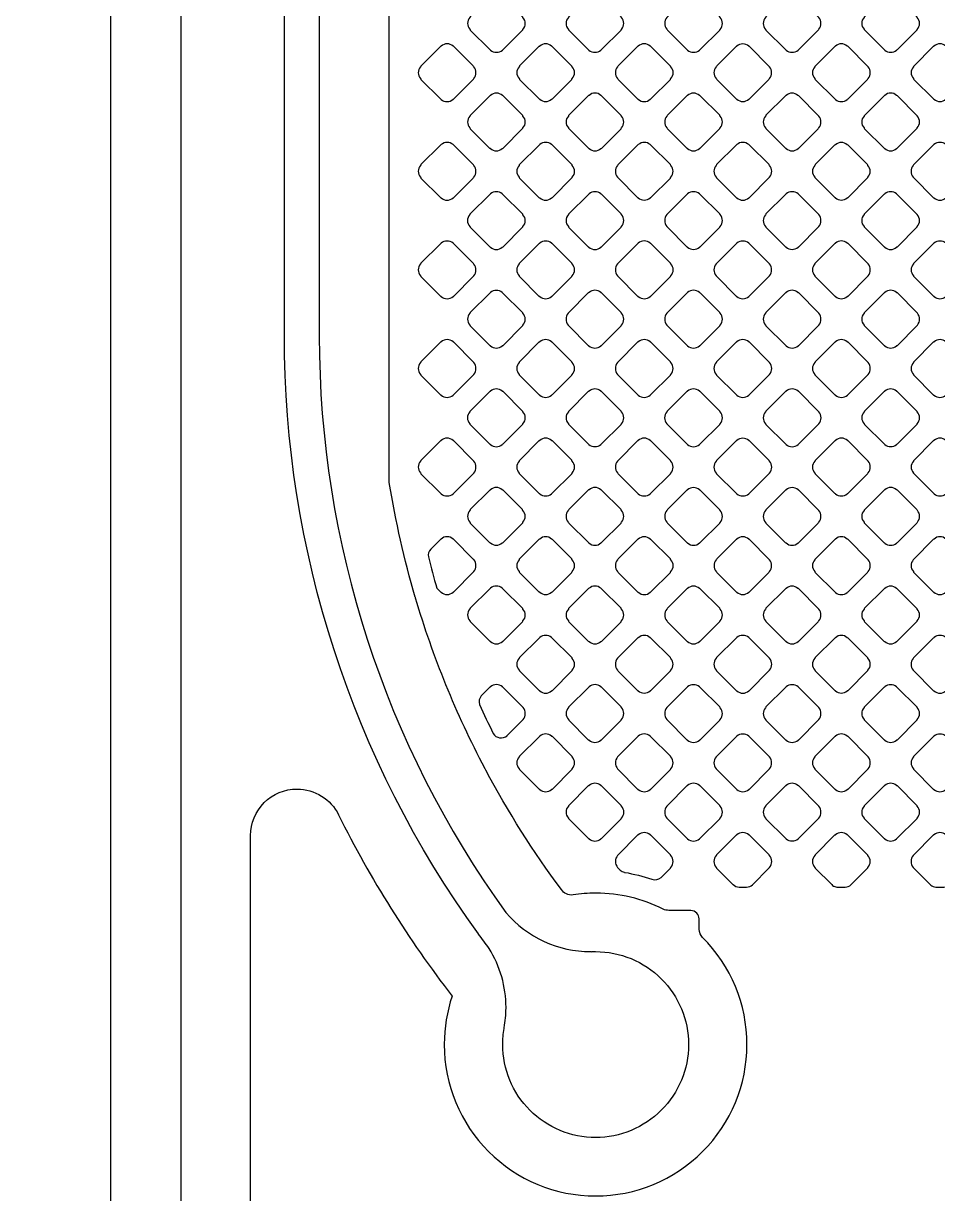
# Model space of a CAD drawing. Header units: millimetres. Extents: x 3440 to 3572, y 2 to 96.
# Drawn here: x 3537.651 to 3539.65, y 50.626 to 53.185 of the extents above; entities that cross this region are included whole.
import ezdxf

# ---------------------------------------------------------------- set-up
doc = ezdxf.new("R2010")
doc.units = ezdxf.units.MM
doc.header["$LTSCALE"] = 23.1
doc.layers.add('gbr-dxf', color=7, linetype='CONTINUOUS')

msp = doc.modelspace()

# ---------------------------------------------------------------- linework, layer by layer
at = {"layer": 'gbr-dxf', "linetype": 'Continuous'}
for points in [[(3536.1125, 59.5488, -0.195845), (3538.2974, 54.1886, -0.014149), (3538.2975, 54.1867), (3538.2975, 52.5046, -0.025288), (3538.2974, 52.5008, 0.157439), (3538.7057, 51.2409, 0.219385), (3538.8912, 51.1554, -0.014355), (3538.8932, 51.1553, -0.010806), (3538.9018, 51.1555, -0.414223), (3539.105, 50.9523, -0.414223), (3538.9018, 50.7491, -0.414223), (3538.6986, 50.9523, -0.043561), (3538.7016, 50.9874, -0.012185), (3538.7019, 50.989, 0.044234), (3538.7059, 51.0319, -0.010298), (3538.7059, 51.0331, 0.140494), (3538.6688, 51.1624, -0.004442), (3538.6456, 51.1939), (3538.6454, 51.1941, -0.158008), (3538.2212, 52.5031, -0.014071), (3538.2213, 52.505), (3538.2213, 54.1847, -0.014135), (3538.2212, 54.1867, 0.196009), (3536.0561, 59.4976, -0.019381)], [(3535.8692, 59.4082, -0.122231), (3537.758, 56.2724, -0.016533), (3537.7594, 56.2678, -0.065936), (3537.9944, 54.4986, -0.007748), (3537.9945, 54.4966), (3537.9945, 49.5441, -0.009724), (3537.9944, 49.5414, 0.160485), (3538.2132, 48.8825, 0.174527), (3538.416, 48.792, -0.014827), (3538.4203, 48.7915, -0.386382), (3538.604, 48.5892, -0.414223), (3538.4008, 48.386, -0.395614), (3538.198, 48.5763, 0.115459), (3538.1502, 48.7177, -0.01735), (3538.0952, 48.7857), (3538.0951, 48.786, -0.1621), (3537.842, 49.542, -0.007849), (3537.842, 49.544, -0.011836), (3537.8421, 49.5474), (3537.8421, 54.4946, -0.007677), (3537.842, 54.4966, 0.065927), (3537.6128, 56.2259, 0.12221), (3535.7631, 59.2987, -0.008815)], [(3538.1474, 49.3211), (3538.1474, 51.4092, -0.414237), (3538.249, 51.5108, -0.284737), (3538.3399, 51.4544, 0.04968), (3538.5881, 51.0582, 0.081056), (3538.5708, 50.953), (3538.5708, 50.9523, 0.414218), (3538.9018, 50.6213, 0.414221), (3539.2327, 50.9523, 0.198927), (3539.1357, 51.1865, -0.199028), (3539.1283, 51.2042), (3539.1283, 51.2241, -0.014285), (3539.1284, 51.2268, 0.37017), (3539.1102, 51.2456), (3539.0621, 51.2456, -0.127986), (3539.0496, 51.2483, 0.115633), (3538.9028, 51.2832, -0.012756), (3538.9017, 51.2832, 0.037449), (3538.8524, 51.2794, -0.301513), (3538.827, 51.2912, -0.038164), (3538.6617, 51.5523, -0.029057), (3538.6602, 51.5548, -0.016771), (3538.6596, 51.5562, -0.04964), (3538.5081, 51.9282, -0.024537), (3538.5075, 51.9304, -0.031712), (3538.4507, 52.181, -0.052211), (3538.4501, 52.1862), (3538.4501, 52.2069, -0.031973), (3538.4501, 52.2101), (3538.4501, 52.2194, -0.031973), (3538.4501, 52.2225), (3538.4501, 52.4352, -0.023034), (3538.4501, 52.4375), (3538.4501, 52.8538, -0.022988), (3538.4501, 52.8561), (3538.4501, 53.0814, -0.031973), (3538.4501, 53.0846), (3538.4501, 53.2973, -0.023034)]]:
    msp.add_lwpolyline(points, format="xyb", dxfattribs=at)
for points in [[(3538.6267, 53.1717, -0.091558), (3538.6276, 53.1701), (3538.6705, 53.1273, -0.087638), (3538.6719, 53.1264, 0.379289), (3538.6979, 53.1264, -0.095506), (3538.6995, 53.1273), (3538.7421, 53.1699, -0.095935), (3538.743, 53.1715, 0.379287), (3538.743, 53.1974, -0.096117), (3538.7421, 53.1991), (3538.6992, 53.242, -0.083081), (3538.6978, 53.2428, 0.379293), (3538.6719, 53.2428, -0.095956), (3538.6702, 53.2418), (3538.6277, 53.1993, -0.096266), (3538.6267, 53.1976, 0.379731)], [(3538.8422, 53.1715, -0.09572), (3538.8432, 53.1699), (3538.8858, 53.1273, -0.091913), (3538.8873, 53.1264, 0.379731), (3538.9133, 53.1264, -0.09572), (3538.9149, 53.1274), (3538.9576, 53.17, -0.096266), (3538.9585, 53.1716, 0.379731), (3538.9585, 53.1976, -0.100032), (3538.9575, 53.1993), (3538.915, 53.2419, -0.087516), (3538.9135, 53.2428, 0.379731), (3538.8875, 53.2428, -0.09572), (3538.8859, 53.2418), (3538.8432, 53.1992, -0.096266), (3538.8422, 53.1975, 0.379731)], [(3539.0577, 53.1717, -0.095506), (3539.0587, 53.1701), (3539.1015, 53.1273, -0.091317), (3539.103, 53.1264, 0.379293), (3539.129, 53.1264, -0.096625), (3539.1306, 53.1274), (3539.1731, 53.1699, -0.096314), (3539.1741, 53.1715, 0.379672), (3539.1741, 53.1975, -0.09185), (3539.1732, 53.199), (3539.1304, 53.2418, -0.095895), (3539.1288, 53.2428, 0.379293), (3539.1028, 53.2427, -0.095956), (3539.1012, 53.2418), (3539.0587, 53.1993, -0.096332), (3539.0578, 53.1977, 0.379289)], [(3539.2732, 53.1715, -0.087314), (3539.2741, 53.17), (3539.3167, 53.1274, -0.09979), (3539.3184, 53.1264, 0.379731), (3539.3444, 53.1264, -0.09572), (3539.346, 53.1274), (3539.3887, 53.17, -0.096266), (3539.3896, 53.1717, 0.379731), (3539.3896, 53.1976, -0.091558), (3539.3887, 53.1992), (3539.3461, 53.2418, -0.096266), (3539.3445, 53.2428, 0.379731), (3539.3185, 53.2428, -0.09572), (3539.3169, 53.2418), (3539.2742, 53.1991, -0.096266), (3539.2732, 53.1975, 0.379731)], [(3539.4887, 53.1717, -0.087343), (3539.4896, 53.1702), (3539.5326, 53.1272, -0.08533), (3539.534, 53.1263, 0.379069), (3539.56, 53.1264, -0.095973), (3539.5616, 53.1273), (3539.6042, 53.1699, -0.096332), (3539.6052, 53.1716, 0.379321), (3539.6052, 53.1975, -0.082787), (3539.6043, 53.1989), (3539.5613, 53.2419, -0.087645), (3539.5599, 53.2428, 0.379293), (3539.5339, 53.2428, -0.096265), (3539.5323, 53.2418), (3539.4897, 53.1993, -0.096314), (3539.4887, 53.1976, 0.379703)], [(3538.5189, 53.0639, -0.103506), (3538.5199, 53.0621), (3538.5624, 53.0195, -0.099711), (3538.5641, 53.0185, 0.379293), (3538.5901, 53.0186, -0.095956), (3538.5917, 53.0195), (3538.6344, 53.0622, -0.096266), (3538.6353, 53.0638, 0.379731), (3538.6353, 53.0898, -0.107718), (3538.6343, 53.0916), (3538.5918, 53.1341, -0.096214), (3538.5901, 53.1351, 0.379672), (3538.5642, 53.1351, -0.095612), (3538.5625, 53.1342), (3538.5198, 53.0914, -0.095602), (3538.5189, 53.0898, 0.378906)], [(3538.7345, 53.0638, -0.091745), (3538.7355, 53.0623), (3538.7781, 53.0196, -0.087638), (3538.7796, 53.0187, 0.379731), (3538.8056, 53.0187, -0.096265), (3538.8072, 53.0197), (3538.8497, 53.0622, -0.095916), (3538.8507, 53.0638, 0.379731), (3538.8507, 53.0898, -0.096265), (3538.8497, 53.0914), (3538.807, 53.1341, -0.083134), (3538.8057, 53.135, 0.379731), (3538.7797, 53.135, -0.095756), (3538.778, 53.134), (3538.7355, 53.0915, -0.095628), (3538.7345, 53.0898, 0.379731)], [(3538.9499, 53.0639, -0.099534), (3538.9509, 53.0622), (3538.9936, 53.0195, -0.095296), (3538.9952, 53.0186, 0.379293), (3539.0211, 53.0186, -0.096625), (3539.0228, 53.0196), (3539.0654, 53.0622, -0.096314), (3539.0664, 53.0638, 0.379672), (3539.0664, 53.0898, -0.096157), (3539.0654, 53.0914), (3539.0228, 53.1341, -0.099711), (3539.0211, 53.1351, 0.379293), (3538.9951, 53.135, -0.095956), (3538.9935, 53.1341), (3538.9509, 53.0915, -0.096332), (3538.9499, 53.0898, 0.379289)], [(3539.1656, 53.0639, -0.09572), (3539.1666, 53.0622), (3539.2091, 53.0197, -0.091913), (3539.2107, 53.0187, 0.379731), (3539.2367, 53.0187, -0.09572), (3539.2383, 53.0197), (3539.2808, 53.0622, -0.096266), (3539.2818, 53.0638, 0.379731), (3539.2818, 53.0898, -0.091558), (3539.2808, 53.0914), (3539.2383, 53.1339, -0.096266), (3539.2366, 53.1349, 0.379731), (3539.2106, 53.1349, -0.09572), (3539.209, 53.1339), (3539.1666, 53.0915, -0.096266), (3539.1656, 53.0899, 0.379731)], [(3539.3809, 53.0638, -0.091581), (3539.3818, 53.0623), (3539.4247, 53.0194, -0.086956), (3539.4262, 53.0185, 0.379293), (3539.4521, 53.0185, -0.095956), (3539.4538, 53.0195), (3539.4965, 53.0622, -0.096332), (3539.4975, 53.0639, 0.379289), (3539.4975, 53.0898, -0.087248), (3539.4966, 53.0913), (3539.4537, 53.1342, -0.091364), (3539.4522, 53.1351, 0.379293), (3539.4262, 53.1351, -0.095956), (3539.4246, 53.1341), (3539.3819, 53.0914, -0.096214), (3539.3809, 53.0898, 0.379672)], [(3539.5966, 53.0638, -0.087748), (3539.5975, 53.0623), (3539.6403, 53.0195, -0.083134), (3539.6417, 53.0187, 0.379731), (3539.6677, 53.0187, -0.096265), (3539.6693, 53.0196), (3539.7069, 53.0573), (3539.7119, 53.0622, -0.095916), (3539.7129, 53.0639, 0.379731), (3539.7129, 53.0899, -0.082756), (3539.712, 53.0912), (3539.6692, 53.1341, -0.087515), (3539.6677, 53.135, 0.379731), (3539.6417, 53.135, -0.096265), (3539.6401, 53.134), (3539.5975, 53.0914, -0.095916), (3539.5966, 53.0898, 0.379731)], [(3538.6267, 52.956, -0.104215), (3538.6277, 52.9542), (3538.6701, 52.9119, -0.100151), (3538.6718, 52.9109, 0.379321), (3538.6978, 52.9108, -0.095506), (3538.6994, 52.9118), (3538.7421, 52.9545, -0.095585), (3538.743, 52.9561, 0.379324), (3538.743, 52.9821, -0.107598), (3538.742, 52.9839), (3538.6996, 53.0263, -0.095535), (3538.6979, 53.0273, 0.379214), (3538.672, 53.0273, -0.095956), (3538.6703, 53.0263), (3538.6277, 52.9836, -0.095628), (3538.6267, 52.982, 0.379731)], [(3538.8422, 52.9562, -0.091745), (3538.8432, 52.9546), (3538.886, 52.9118, -0.087638), (3538.8875, 52.9109, 0.379731), (3538.9134, 52.9109, -0.096265), (3538.9151, 52.9118), (3538.9576, 52.9543, -0.095916), (3538.9585, 52.956, 0.379731), (3538.9585, 52.982, -0.096265), (3538.9576, 52.9836), (3538.9147, 53.0264, -0.083134), (3538.9134, 53.0273, 0.379731), (3538.8874, 53.0273, -0.096265), (3538.8857, 53.0263), (3538.8432, 52.9838, -0.095916), (3538.8422, 52.9821, 0.379731)], [(3539.0578, 52.9561, -0.099825), (3539.0588, 52.9543), (3539.1012, 52.9119, -0.095628), (3539.1029, 52.9109, 0.379731), (3539.1288, 52.9109, -0.096265), (3539.1305, 52.9119), (3539.1731, 52.9545, -0.096266), (3539.1741, 52.9561, 0.379731), (3539.1741, 52.9821, -0.096225), (3539.1731, 52.9837), (3539.1306, 53.0262, -0.100601), (3539.1289, 53.0272, 0.379731), (3539.1029, 53.0272, -0.09572), (3539.1013, 53.0262), (3539.0587, 52.9837, -0.095628), (3539.0578, 52.982, 0.379731)], [(3539.2732, 52.9561, -0.082792), (3539.2741, 52.9547), (3539.3169, 52.9119, -0.095535), (3539.3186, 52.9109, 0.379214), (3539.3445, 52.9109, -0.095956), (3539.3462, 52.9119), (3539.3887, 52.9544, -0.096128), (3539.3896, 52.956, 0.379064), (3539.3896, 52.982, -0.089502), (3539.3887, 52.9835), (3539.3459, 53.0263, -0.091364), (3539.3443, 53.0273, 0.379214), (3539.3184, 53.0272, -0.096625), (3539.3167, 53.0263), (3539.2742, 52.9837, -0.096121), (3539.2732, 52.9821, 0.379672)], [(3539.4887, 52.956, -0.091745), (3539.4897, 52.9544), (3539.5324, 52.9118, -0.087638), (3539.5339, 52.9108, 0.379731), (3539.5598, 52.9108, -0.096265), (3539.5615, 52.9118), (3539.6042, 52.9545, -0.095916), (3539.6052, 52.9562, 0.379731), (3539.6052, 52.9822, -0.087748), (3539.6043, 52.9836), (3539.5616, 53.0263, -0.091964), (3539.56, 53.0273, 0.379731), (3539.534, 53.0273, -0.096265), (3539.5324, 53.0263), (3539.4897, 52.9836, -0.095916), (3539.4887, 52.982, 0.379731)], [(3538.5189, 52.8482, -0.100032), (3538.5199, 52.8465), (3538.5623, 52.804, -0.096266), (3538.564, 52.803, 0.379731), (3538.59, 52.803, -0.09572), (3538.5916, 52.804), (3538.6342, 52.8466, -0.096266), (3538.6352, 52.8483, 0.379731), (3538.6352, 52.8743, -0.09572), (3538.6342, 52.8759), (3538.5915, 52.9186, -0.083056), (3538.5901, 52.9195, 0.379731), (3538.5642, 52.9195, -0.09572), (3538.5625, 52.9185), (3538.5198, 52.8758, -0.096266), (3538.5189, 52.8742, 0.379731)], [(3538.7344, 52.8743, 0.379214), (3538.7344, 52.8483, -0.104392), (3538.7354, 52.8465), (3538.7779, 52.804, -0.100115), (3538.7796, 52.803, 0.379672), (3538.8056, 52.803, -0.096157), (3538.8072, 52.804), (3538.8499, 52.8467, -0.095796), (3538.8509, 52.8483, 0.379293), (3538.8508, 52.8743, -0.108042), (3538.8498, 52.8761), (3538.8073, 52.9186, -0.096023), (3538.8057, 52.9196, 0.379672), (3538.7797, 52.9196, -0.096157), (3538.7781, 52.9186), (3538.7353, 52.8759, -0.095602)], [(3538.95, 52.8483, -0.091558), (3538.951, 52.8468), (3538.9937, 52.8041, -0.087516), (3538.9952, 52.8032, 0.379731), (3539.0211, 52.8032, -0.09572), (3539.0228, 52.8041), (3539.0653, 52.8466, -0.096266), (3539.0662, 52.8483, 0.379731), (3539.0662, 52.8743, -0.096225), (3539.0653, 52.8759), (3539.0226, 52.9186, -0.083076), (3539.0212, 52.9195, 0.379731), (3538.9952, 52.9195, -0.09572), (3538.9936, 52.9185), (3538.951, 52.8759, -0.096266), (3538.95, 52.8743, 0.379731)], [(3539.1654, 52.8484, -0.099713), (3539.1664, 52.8467), (3539.2091, 52.804, -0.095535), (3539.2107, 52.803, 0.379293), (3539.2367, 52.8031, -0.096119), (3539.2383, 52.804), (3539.2809, 52.8467, -0.096332), (3539.2819, 52.8483, 0.379321), (3539.2819, 52.8743, -0.095866), (3539.281, 52.8759), (3539.2383, 52.9185, -0.100073), (3539.2366, 52.9195, 0.379293), (3539.2106, 52.9195, -0.096265), (3539.209, 52.9185), (3539.1664, 52.876, -0.096314), (3539.1655, 52.8743, 0.379672)], [(3539.381, 52.8483, -0.082796), (3539.3819, 52.8469), (3539.4246, 52.8042, -0.095628), (3539.4262, 52.8032, 0.379731), (3539.4522, 52.8032, -0.096265), (3539.4539, 52.8042), (3539.4964, 52.8467, -0.095916), (3539.4973, 52.8483, 0.379731), (3539.4973, 52.8743, -0.087748), (3539.4964, 52.8758), (3539.4537, 52.9185, -0.091964), (3539.4522, 52.9194, 0.379731), (3539.4262, 52.9194, -0.096265), (3539.4245, 52.9184), (3539.382, 52.8759, -0.095916), (3539.381, 52.8743, 0.379731)], [(3539.5964, 52.8483, -0.091558), (3539.5974, 52.8467), (3539.6402, 52.8039, -0.087516), (3539.6417, 52.803, 0.379731), (3539.6677, 52.803, -0.09572), (3539.6693, 52.804), (3539.712, 52.8467, -0.096266), (3539.713, 52.8484, 0.379731), (3539.713, 52.8743, -0.087314), (3539.7121, 52.8758), (3539.6693, 52.9186, -0.091913), (3539.6677, 52.9196, 0.379731), (3539.6417, 52.9196, -0.09572), (3539.6401, 52.9186), (3539.5974, 52.8759, -0.096266), (3539.5964, 52.8743, 0.379731)], [(3538.6266, 52.7405, -0.099812), (3538.6276, 52.7388), (3538.6702, 52.6962, -0.095628), (3538.6718, 52.6952, 0.379731), (3538.6978, 52.6952, -0.096265), (3538.6994, 52.6962), (3538.742, 52.7388, -0.095916), (3538.743, 52.7405, 0.379731), (3538.743, 52.7664, -0.096265), (3538.742, 52.7681), (3538.6992, 52.8109, -0.083056), (3538.6978, 52.8118, 0.379731), (3538.6719, 52.8118, -0.09572), (3538.6702, 52.8108), (3538.6275, 52.7681, -0.096266), (3538.6266, 52.7665, 0.379731)], [(3538.8422, 52.7405, -0.103612), (3538.8432, 52.7387), (3538.8856, 52.6963, -0.09979), (3538.8873, 52.6953, 0.379731), (3538.9133, 52.6953, -0.09572), (3538.9149, 52.6963), (3538.9576, 52.7389, -0.096266), (3538.9585, 52.7406, 0.379731), (3538.9585, 52.7666, -0.107718), (3538.9575, 52.7684), (3538.9151, 52.8108, -0.096266), (3538.9135, 52.8118, 0.379731), (3538.8875, 52.8118, -0.09572), (3538.8859, 52.8108), (3538.8432, 52.7681, -0.096266), (3538.8422, 52.7665, 0.379731)], [(3539.0577, 52.7666, 0.379293), (3539.0578, 52.7407, -0.095956), (3539.0587, 52.739), (3539.1014, 52.6963, -0.092406), (3539.103, 52.6954, 0.379672), (3539.129, 52.6953, -0.095612), (3539.1306, 52.6963), (3539.1731, 52.7389, -0.095602), (3539.1741, 52.7405, 0.379293), (3539.1741, 52.7665, -0.09253), (3539.1731, 52.768), (3539.1304, 52.8107, -0.096761), (3539.1288, 52.8117, 0.379672), (3539.1028, 52.8117, -0.096157), (3539.1012, 52.8107), (3539.0587, 52.7682, -0.095602)], [(3539.2732, 52.7405, -0.087274), (3539.2741, 52.739), (3539.3167, 52.6964, -0.099696), (3539.3184, 52.6954, 0.379731), (3539.3444, 52.6954, -0.096265), (3539.346, 52.6964), (3539.3887, 52.739, -0.095916), (3539.3896, 52.7406, 0.379731), (3539.3896, 52.7666, -0.091745), (3539.3887, 52.7682), (3539.3461, 52.8107, -0.095916), (3539.3445, 52.8117, 0.379731), (3539.3185, 52.8117, -0.096265), (3539.3169, 52.8107), (3539.2742, 52.7681, -0.095916), (3539.2732, 52.7664, 0.379731)], [(3539.4887, 52.7406, -0.087314), (3539.4897, 52.7391), (3539.5326, 52.6962, -0.08267), (3539.534, 52.6953, 0.379731), (3539.56, 52.6953, -0.096265), (3539.5616, 52.6963), (3539.6042, 52.7389, -0.095916), (3539.6052, 52.7405, 0.379731), (3539.6052, 52.7665, -0.083235), (3539.6043, 52.7679), (3539.5614, 52.8108, -0.087516), (3539.5599, 52.8117, 0.379731), (3539.5339, 52.8117, -0.09572), (3539.5323, 52.8108), (3539.4897, 52.7682, -0.096266), (3539.4887, 52.7666, 0.379731)], [(3538.5189, 52.6328, -0.09572), (3538.5198, 52.6312), (3538.5626, 52.5885, -0.091964), (3538.5641, 52.5875, 0.379731), (3538.5901, 52.5875, -0.096265), (3538.5917, 52.5885), (3538.6342, 52.631, -0.095916), (3538.6352, 52.6326, 0.379731), (3538.6352, 52.6586, -0.100266), (3538.6342, 52.6603), (3538.5915, 52.703, -0.087516), (3538.59, 52.7039, 0.379731), (3538.564, 52.7039, -0.09572), (3538.5624, 52.703), (3538.5198, 52.6604, -0.096266), (3538.5189, 52.6588, 0.379731)], [(3538.7344, 52.6327, -0.100032), (3538.7354, 52.631), (3538.7779, 52.5885, -0.096266), (3538.7795, 52.5875, 0.379731), (3538.8055, 52.5875, -0.09572), (3538.8071, 52.5885), (3538.8497, 52.6311, -0.095916), (3538.8507, 52.6328, 0.379731), (3538.8507, 52.6587, -0.096265), (3538.8497, 52.6604), (3538.807, 52.7031, -0.083134), (3538.8057, 52.7039, 0.379731), (3538.7797, 52.7039, -0.095756), (3538.778, 52.703), (3538.7354, 52.6603, -0.096266), (3538.7344, 52.6587, 0.379731)], [(3538.9499, 52.6328, -0.107718), (3538.951, 52.631), (3538.9934, 52.5886, -0.104018), (3538.9952, 52.5875, 0.379731), (3539.0212, 52.5875, -0.09572), (3539.0228, 52.5885), (3539.0654, 52.6311, -0.096266), (3539.0664, 52.6328, 0.379731), (3539.0664, 52.6588, -0.103612), (3539.0654, 52.6606), (3539.023, 52.7029, -0.107817), (3539.0211, 52.704, 0.379731), (3538.9951, 52.704, -0.096265), (3538.9935, 52.703), (3538.9509, 52.6604, -0.096266), (3538.9499, 52.6588, 0.379731)], [(3539.1656, 52.6328, -0.096117), (3539.1666, 52.6312), (3539.2091, 52.5886, -0.092342), (3539.2107, 52.5877, 0.379543), (3539.2366, 52.5877, -0.098572), (3539.2383, 52.5887), (3539.2808, 52.6312, -0.095796), (3539.2818, 52.6328, 0.379293), (3539.2818, 52.6588, -0.092348), (3539.2808, 52.6603), (3539.2383, 52.7029, -0.096111), (3539.2366, 52.7039, 0.379289), (3539.2107, 52.7039, -0.095866), (3539.209, 52.7029), (3539.1666, 52.6605, -0.09842), (3539.1656, 52.6588, 0.379415)], [(3539.3809, 52.6328, -0.091685), (3539.3819, 52.6312), (3539.4247, 52.5884, -0.086956), (3539.4262, 52.5875, 0.379731), (3539.4521, 52.5875, -0.096265), (3539.4538, 52.5885), (3539.4965, 52.6312, -0.095916), (3539.4975, 52.6328, 0.379731), (3539.4975, 52.6588, -0.087748), (3539.4966, 52.6603), (3539.4538, 52.7031, -0.092126), (3539.4522, 52.7041, 0.379731), (3539.4262, 52.7041, -0.09572), (3539.4246, 52.7031), (3539.3819, 52.6604, -0.095628), (3539.3809, 52.6588, 0.379731)], [(3539.5966, 52.6328, -0.087314), (3539.5975, 52.6313), (3539.6404, 52.5884, -0.083056), (3539.6418, 52.5875, 0.379731), (3539.6678, 52.5875, -0.09572), (3539.6694, 52.5885), (3539.712, 52.6311, -0.096266), (3539.713, 52.6327, 0.379731), (3539.713, 52.6587, -0.082756), (3539.7121, 52.6601), (3539.6692, 52.703, -0.087516), (3539.6677, 52.7039, 0.379731), (3539.6417, 52.7039, -0.09572), (3539.6401, 52.703), (3539.5975, 52.6604, -0.096266), (3539.5966, 52.6588, 0.379731)], [(3538.6267, 52.525, -0.09572), (3538.6277, 52.5234), (3538.6702, 52.4808, -0.091913), (3538.6718, 52.4798, 0.379731), (3538.6978, 52.4798, -0.09572), (3538.6994, 52.4808), (3538.7419, 52.5233, -0.096266), (3538.7429, 52.5249, 0.379731), (3538.7429, 52.5509, -0.10007), (3538.7419, 52.5526), (3538.6993, 52.5952, -0.087639), (3538.6978, 52.5961, 0.379731), (3538.6719, 52.5961, -0.09572), (3538.6702, 52.5952), (3538.6277, 52.5526, -0.096266), (3538.6267, 52.551, 0.379731)], [(3538.8421, 52.525, -0.099825), (3538.8431, 52.5233), (3538.8857, 52.4807, -0.096266), (3538.8873, 52.4797, 0.379731), (3538.9133, 52.4797, -0.09572), (3538.9149, 52.4807), (3538.9576, 52.5233, -0.095628), (3538.9585, 52.5249, 0.379731), (3538.9585, 52.5509, -0.096265), (3538.9576, 52.5526), (3538.9147, 52.5954, -0.083134), (3538.9134, 52.5963, 0.379731), (3538.8874, 52.5963, -0.096265), (3538.8857, 52.5953), (3538.8431, 52.5526, -0.095916), (3538.8421, 52.551, 0.379731)], [(3539.0578, 52.525, -0.107269), (3539.0588, 52.5232), (3539.1011, 52.4809, -0.103446), (3539.1029, 52.4799, 0.379731), (3539.1288, 52.4799, -0.096265), (3539.1305, 52.4808), (3539.1731, 52.5234, -0.095916), (3539.1741, 52.5251, 0.379731), (3539.1741, 52.5511, -0.104215), (3539.1731, 52.5529), (3539.1308, 52.5951, -0.107817), (3539.1289, 52.5962, 0.379731), (3539.1029, 52.5962, -0.096265), (3539.1013, 52.5952), (3539.0587, 52.5526, -0.095916), (3539.0578, 52.551, 0.379731)], [(3539.2732, 52.551, 0.379293), (3539.2732, 52.5251, -0.083235), (3539.2741, 52.5237), (3539.3169, 52.4809, -0.096214), (3539.3185, 52.4799, 0.379672), (3539.3445, 52.4799, -0.095612), (3539.3461, 52.4808), (3539.3887, 52.5234, -0.095796), (3539.3896, 52.525, 0.379293), (3539.3896, 52.551, -0.08798), (3539.3887, 52.5524), (3539.3459, 52.5953, -0.092289), (3539.3443, 52.5962, 0.379289), (3539.3184, 52.5962, -0.095506), (3539.3168, 52.5953), (3539.2742, 52.5527, -0.095602)], [(3539.4887, 52.525, -0.091685), (3539.4897, 52.5234), (3539.5325, 52.4806, -0.086956), (3539.534, 52.4797, 0.379731), (3539.56, 52.4797, -0.096265), (3539.5616, 52.4806), (3539.6043, 52.5234, -0.096266), (3539.6053, 52.525, 0.379731), (3539.6053, 52.551, -0.08798), (3539.6044, 52.5525), (3539.5616, 52.5953, -0.092126), (3539.56, 52.5962, 0.379731), (3539.534, 52.5962, -0.09572), (3539.5324, 52.5953), (3539.4897, 52.5526, -0.095916), (3539.4887, 52.5509, 0.379731)], [(3539.1655, 52.4173, -0.107718), (3539.1665, 52.4155), (3539.2089, 52.3731, -0.104018), (3539.2107, 52.372, 0.379731), (3539.2367, 52.372, -0.09572), (3539.2383, 52.373), (3539.2809, 52.4156, -0.095916), (3539.2819, 52.4173, 0.379731), (3539.2819, 52.4432, -0.104215), (3539.2809, 52.445), (3539.2385, 52.4874, -0.107548), (3539.2366, 52.4885, 0.379731), (3539.2106, 52.4885, -0.09572), (3539.209, 52.4875), (3539.1664, 52.4449, -0.096266), (3539.1655, 52.4433, 0.379731)], [(3538.5189, 52.4172, -0.09148), (3538.5198, 52.4156), (3538.5625, 52.3729, -0.086956), (3538.564, 52.372, 0.379293), (3538.59, 52.372, -0.095956), (3538.5916, 52.373), (3538.6342, 52.4156, -0.096214), (3538.6352, 52.4172, 0.379672), (3538.6352, 52.4432, -0.103621), (3538.6342, 52.445), (3538.5917, 52.4875, -0.091364), (3538.5901, 52.4884, 0.379293), (3538.5642, 52.4884, -0.095956), (3538.5625, 52.4875), (3538.5198, 52.4448, -0.096332), (3538.5189, 52.4431, 0.379289)], [(3538.7344, 52.4173, -0.096265), (3538.7354, 52.4157), (3538.7781, 52.3729, -0.091913), (3538.7796, 52.372, 0.379731), (3538.8056, 52.372, -0.09572), (3538.8072, 52.373), (3538.8497, 52.4155, -0.096266), (3538.8507, 52.4171, 0.379731), (3538.8507, 52.4431, -0.10007), (3538.8497, 52.4448), (3538.807, 52.4875, -0.087638), (3538.8055, 52.4884, 0.379731), (3538.7796, 52.4884, -0.096265), (3538.7779, 52.4875), (3538.7354, 52.4449, -0.095916), (3538.7344, 52.4433, 0.379731)], [(3538.9499, 52.4172, -0.099825), (3538.9509, 52.4155), (3538.9934, 52.373, -0.095628), (3538.995, 52.372, 0.379731), (3539.021, 52.372, -0.096265), (3539.0226, 52.373), (3539.0653, 52.4156, -0.095916), (3539.0662, 52.4172, 0.379731), (3539.0662, 52.4432, -0.096265), (3539.0653, 52.4449), (3539.0226, 52.4876, -0.083134), (3539.0212, 52.4884, 0.379731), (3538.9952, 52.4884, -0.096265), (3538.9936, 52.4875), (3538.9509, 52.4448, -0.095916), (3538.9499, 52.4431, 0.379731)], [(3539.381, 52.4173, -0.087343), (3539.3819, 52.4158), (3539.4249, 52.3728, -0.082483), (3539.4263, 52.372, 0.379293), (3539.4523, 52.372, -0.095956), (3539.4539, 52.373), (3539.4965, 52.4156, -0.096266), (3539.4975, 52.4172, 0.379731), (3539.4975, 52.4432, -0.083522), (3539.4966, 52.4446), (3539.4537, 52.4875, -0.088207), (3539.4522, 52.4884, 0.379289), (3539.4262, 52.4884, -0.095506), (3539.4246, 52.4875), (3539.382, 52.4449, -0.095935), (3539.381, 52.4432, 0.379287)], [(3539.5966, 52.4171, -0.091685), (3539.5975, 52.4156), (3539.6402, 52.3729, -0.087297), (3539.6417, 52.372, 0.379731), (3539.6677, 52.372, -0.09572), (3539.6693, 52.373), (3539.712, 52.4157, -0.096266), (3539.713, 52.4173, 0.379731), (3539.713, 52.4433, -0.087314), (3539.7121, 52.4448), (3539.6694, 52.4875, -0.091964), (3539.6678, 52.4884, 0.379731), (3539.6419, 52.4884, -0.096265), (3539.6402, 52.4874), (3539.5975, 52.4448, -0.095916), (3539.5966, 52.4431, 0.379731)], [(3538.6266, 52.3095, -0.091558), (3538.6275, 52.3079), (3538.6703, 52.2651, -0.087516), (3538.6718, 52.2642, 0.379731), (3538.6978, 52.2642, -0.09572), (3538.6994, 52.2652), (3538.742, 52.3078, -0.096266), (3538.743, 52.3094, 0.379731), (3538.743, 52.3354, -0.103612), (3538.742, 52.3372), (3538.6994, 52.3798, -0.091913), (3538.6978, 52.3807, 0.379731), (3538.6719, 52.3807, -0.09572), (3538.6702, 52.3798), (3538.6275, 52.3371, -0.096266), (3538.6266, 52.3354, 0.379731)], [(3538.8422, 52.3095, -0.096265), (3538.8432, 52.3078), (3538.8858, 52.2653, -0.091964), (3538.8873, 52.2643, 0.379731), (3538.9133, 52.2643, -0.096265), (3538.9149, 52.2653), (3538.9574, 52.3078, -0.095916), (3538.9584, 52.3094, 0.379731), (3538.9584, 52.3354, -0.100266), (3538.9574, 52.3371), (3538.9148, 52.3797, -0.087638), (3538.9134, 52.3806, 0.379731), (3538.8874, 52.3806, -0.096265), (3538.8857, 52.3796), (3538.8432, 52.3371, -0.095916), (3538.8422, 52.3354, 0.379731)], [(3539.0576, 52.3095, -0.103612), (3539.0587, 52.3077), (3539.1012, 52.2652, -0.099696), (3539.1029, 52.2642, 0.379731), (3539.1288, 52.2642, -0.096265), (3539.1305, 52.2652), (3539.1731, 52.3078, -0.095916), (3539.1741, 52.3094, 0.379731), (3539.1741, 52.3354, -0.091745), (3539.1731, 52.337), (3539.1304, 52.3797, -0.095916), (3539.1288, 52.3807, 0.379731), (3539.1028, 52.3807, -0.095756), (3539.1012, 52.3797), (3539.0586, 52.3371, -0.096266), (3539.0576, 52.3355, 0.379731)], [(3539.2732, 52.3094, -0.09572), (3539.2742, 52.3078), (3539.3167, 52.2653, -0.107548), (3539.3185, 52.2642, 0.379731), (3539.3445, 52.2642, -0.09572), (3539.3462, 52.2652), (3539.3888, 52.3078, -0.096266), (3539.3898, 52.3095, 0.379731), (3539.3898, 52.3354, -0.100032), (3539.3888, 52.3372), (3539.3463, 52.3797, -0.104018), (3539.3445, 52.3807, 0.379731), (3539.3185, 52.3807, -0.09572), (3539.3169, 52.3797), (3539.2742, 52.337, -0.096266), (3539.2732, 52.3354, 0.379731)], [(3539.4889, 52.3094, -0.087314), (3539.4898, 52.308), (3539.5326, 52.2652, -0.083121), (3539.534, 52.2643, 0.379731), (3539.56, 52.2643, -0.096265), (3539.5616, 52.2653), (3539.6042, 52.3079, -0.095916), (3539.6052, 52.3095, 0.379731), (3539.6052, 52.3355, -0.083235), (3539.6043, 52.3369), (3539.5615, 52.3797, -0.087639), (3539.56, 52.3806, 0.379731), (3539.534, 52.3806, -0.09572), (3539.5324, 52.3796), (3539.4898, 52.3371, -0.096266), (3539.4889, 52.3354, 0.379731)], [(3538.5189, 52.2018, -0.103834), (3538.5199, 52.2), (3538.5624, 52.1575, -0.09979), (3538.5641, 52.1565, 0.379731), (3538.5901, 52.1565, -0.09572), (3538.5917, 52.1575), (3538.6342, 52.2, -0.096266), (3538.6352, 52.2016, 0.379731), (3538.6352, 52.2276, -0.107718), (3538.6342, 52.2294), (3538.5916, 52.2719, -0.095916), (3538.59, 52.2729, 0.379731), (3538.564, 52.2729, -0.096265), (3538.5624, 52.2719), (3538.5198, 52.2294, -0.095916), (3538.5189, 52.2277, 0.379731)], [(3538.7344, 52.2016, -0.091745), (3538.7353, 52.2001), (3538.778, 52.1574, -0.087638), (3538.7795, 52.1565, 0.379731), (3538.8055, 52.1565, -0.096265), (3538.8071, 52.1575), (3538.8497, 52.2001, -0.095916), (3538.8507, 52.2017, 0.379731), (3538.8507, 52.2277, -0.104215), (3538.8497, 52.2295), (3538.8072, 52.272, -0.091964), (3538.8057, 52.2729, 0.379731), (3538.7797, 52.2729, -0.096265), (3538.778, 52.2719), (3538.7354, 52.2293, -0.095916), (3538.7344, 52.2276, 0.379731)], [(3538.9499, 52.2018, -0.09572), (3538.9509, 52.2001), (3538.9936, 52.1574, -0.091964), (3538.9952, 52.1565, 0.379731), (3539.0211, 52.1565, -0.096265), (3539.0228, 52.1575), (3539.0653, 52.2, -0.095916), (3539.0662, 52.2016, 0.379731), (3539.0662, 52.2276, -0.100266), (3539.0652, 52.2293), (3539.0225, 52.272, -0.087639), (3539.021, 52.2729, 0.379731), (3538.9951, 52.2729, -0.09572), (3538.9934, 52.2719), (3538.9509, 52.2294, -0.096266), (3538.9499, 52.2277, 0.379731)], [(3539.1655, 52.2017, -0.103612), (3539.1665, 52.1999), (3539.209, 52.1574, -0.09979), (3539.2107, 52.1564, 0.379731), (3539.2367, 52.1564, -0.09572), (3539.2383, 52.1574), (3539.2809, 52.2, -0.095916), (3539.2819, 52.2016, 0.379731), (3539.2819, 52.2276, -0.091745), (3539.281, 52.2292), (3539.2383, 52.2719, -0.095916), (3539.2366, 52.2728, 0.379731), (3539.2106, 52.2728, -0.096265), (3539.209, 52.2719), (3539.1664, 52.2293, -0.096266), (3539.1655, 52.2276, 0.379731)], [(3539.381, 52.2016, -0.100032), (3539.3821, 52.1999), (3539.4245, 52.1574, -0.095916), (3539.4262, 52.1565, 0.379731), (3539.4521, 52.1565, -0.096265), (3539.4538, 52.1574), (3539.4965, 52.2002, -0.096266), (3539.4975, 52.2018, 0.379731), (3539.4975, 52.2278, -0.09572), (3539.4965, 52.2294), (3539.454, 52.2719, -0.100054), (3539.4523, 52.2729, 0.379731), (3539.4263, 52.2729, -0.096265), (3539.4247, 52.2719), (3539.382, 52.2292, -0.096266), (3539.381, 52.2276, 0.379731)], [(3539.5966, 52.2017, -0.087748), (3539.5975, 52.2003), (3539.6404, 52.1573, -0.083076), (3539.6418, 52.1565, 0.379731), (3539.6678, 52.1565, -0.09572), (3539.6694, 52.1574), (3539.712, 52.2, -0.096266), (3539.713, 52.2017, 0.379731), (3539.713, 52.2276, -0.082756), (3539.7121, 52.229), (3539.6692, 52.272, -0.087638), (3539.6677, 52.2729, 0.379731), (3539.6417, 52.2729, -0.096265), (3539.6401, 52.2719), (3539.5975, 52.2294, -0.095916), (3539.5966, 52.2277, 0.379731)], [(3538.6267, 52.094, -0.103834), (3538.6277, 52.0922), (3538.6701, 52.0498, -0.099696), (3538.6718, 52.0488, 0.379731), (3538.6978, 52.0488, -0.096265), (3538.6994, 52.0498), (3538.7419, 52.0923, -0.095916), (3538.7429, 52.0939, 0.379731), (3538.7429, 52.1199, -0.107999), (3538.7418, 52.1217), (3538.6995, 52.1641, -0.095916), (3538.6978, 52.1651, 0.379731), (3538.6719, 52.1651, -0.096265), (3538.6702, 52.1641), (3538.6277, 52.1216, -0.095916), (3538.6267, 52.1199, 0.379731)], [(3538.8421, 52.094, -0.091558), (3538.843, 52.0924), (3538.8859, 52.0496, -0.087516), (3538.8873, 52.0487, 0.379731), (3538.9133, 52.0487, -0.09572), (3538.9149, 52.0496), (3538.9576, 52.0923, -0.096266), (3538.9585, 52.0939, 0.379731), (3538.9585, 52.1199, -0.103612), (3538.9575, 52.1217), (3538.9149, 52.1643, -0.091913), (3538.9134, 52.1652, 0.379731), (3538.8874, 52.1652, -0.09572), (3538.8857, 52.1642), (3538.8431, 52.1216, -0.096266), (3538.8421, 52.1199, 0.379731)], [(3539.0578, 52.094, -0.100032), (3539.0588, 52.0923), (3539.1014, 52.0497, -0.096266), (3539.103, 52.0487, 0.379731), (3539.129, 52.0487, -0.09572), (3539.1306, 52.0497), (3539.1731, 52.0922, -0.096266), (3539.1741, 52.0938, 0.379731), (3539.1741, 52.1198, -0.096225), (3539.1731, 52.1214), (3539.1305, 52.164, -0.100601), (3539.1288, 52.165, 0.379731), (3539.1028, 52.165, -0.09572), (3539.1012, 52.164), (3539.0587, 52.1216, -0.096266), (3539.0578, 52.12, 0.379731)], [(3539.2732, 52.0938, -0.091685), (3539.2741, 52.0922), (3539.3166, 52.0497, -0.103642), (3539.3184, 52.0487, 0.379731), (3539.3444, 52.0487, -0.09572), (3539.346, 52.0497), (3539.3887, 52.0923, -0.096266), (3539.3896, 52.094, 0.379731), (3539.3896, 52.1199, -0.087314), (3539.3887, 52.1214), (3539.346, 52.1641, -0.091964), (3539.3445, 52.165, 0.379731), (3539.3185, 52.165, -0.096265), (3539.3169, 52.1641), (3539.2742, 52.1214, -0.095916), (3539.2732, 52.1197, 0.379731)], [(3539.4887, 52.0939, -0.100266), (3539.4897, 52.0922), (3539.5323, 52.0496, -0.096332), (3539.534, 52.0486, 0.379289), (3539.5599, 52.0486, -0.095506), (3539.5616, 52.0496), (3539.6043, 52.0924, -0.095935), (3539.6053, 52.094, 0.379287), (3539.6053, 52.1199, -0.095612), (3539.6043, 52.1216), (3539.5617, 52.1642, -0.099711), (3539.56, 52.1652, 0.379293), (3539.534, 52.1652, -0.095956), (3539.5324, 52.1642), (3539.4897, 52.1215, -0.095916), (3539.4887, 52.1199, 0.379731)], [(3538.5361, 52.0182, 0.008999), (3538.5547, 51.9498), (3538.5626, 51.9419, -0.088992), (3538.5641, 51.941, 0.379045), (3538.5901, 51.9411, -0.096248), (3538.5917, 51.942), (3538.6343, 51.9846, -0.095916), (3538.6353, 51.9863, 0.379731), (3538.6353, 52.0123, -0.083235), (3538.6344, 52.0136), (3538.5916, 52.0565, -0.087638), (3538.5901, 52.0574, 0.379731), (3538.5641, 52.0574, -0.096265), (3538.5625, 52.0564), (3538.5413, 52.0352), (3538.5412, 52.0351, 0.232497)], [(3538.7344, 51.9863, -0.103612), (3538.7354, 51.9845), (3538.7779, 51.942, -0.099696), (3538.7796, 51.941, 0.379731), (3538.8056, 51.941, -0.096265), (3538.8072, 51.9419), (3538.8497, 51.9844, -0.095916), (3538.8507, 51.9861, 0.379731), (3538.8507, 52.0121, -0.107999), (3538.8497, 52.0139), (3538.8072, 52.0564, -0.096266), (3538.8055, 52.0574, 0.379731), (3538.7796, 52.0574, -0.09572), (3538.7779, 52.0564), (3538.7354, 52.0139, -0.096266), (3538.7344, 52.0122, 0.379731)], [(3538.9499, 51.9862, -0.09572), (3538.9509, 51.9845), (3538.9936, 51.9418, -0.091913), (3538.9952, 51.9409, 0.379731), (3539.0212, 51.9409, -0.09572), (3539.0228, 51.9418), (3539.0654, 51.9845, -0.096266), (3539.0664, 51.9861, 0.379731), (3539.0664, 52.0121, -0.100032), (3539.0654, 52.0138), (3539.0229, 52.0563, -0.104018), (3539.0211, 52.0573, 0.379731), (3538.9951, 52.0573, -0.09572), (3538.9935, 52.0563), (3538.9509, 52.0138, -0.096266), (3538.9499, 52.0121, 0.379731)], [(3539.1656, 51.9862, -0.100266), (3539.1666, 51.9844), (3539.2091, 51.942, -0.095916), (3539.2107, 51.941, 0.379731), (3539.2367, 51.941, -0.095756), (3539.2383, 51.942), (3539.2808, 51.9845, -0.095958), (3539.2818, 51.9861, 0.379731), (3539.2818, 52.0121, -0.09572), (3539.2808, 52.0137), (3539.2383, 52.0562, -0.100054), (3539.2366, 52.0572, 0.379731), (3539.2106, 52.0572, -0.096265), (3539.209, 52.0562), (3539.1666, 52.0138, -0.095916), (3539.1656, 52.0121, 0.379731)], [(3539.3809, 51.9861, -0.09572), (3539.3819, 51.9845), (3539.4246, 51.9418, -0.091913), (3539.4262, 51.9408, 0.379731), (3539.4521, 51.9408, -0.09572), (3539.4538, 51.9418), (3539.4965, 51.9845, -0.096266), (3539.4975, 51.9862, 0.379731), (3539.4975, 52.0121, -0.082756), (3539.4966, 52.0135), (3539.4537, 52.0565, -0.087516), (3539.4522, 52.0574, 0.379731), (3539.4262, 52.0574, -0.09572), (3539.4246, 52.0564), (3539.3819, 52.0137, -0.096266), (3539.3809, 52.0121, 0.379731)], [(3539.5965, 52.0121, 0.379293), (3539.5966, 51.9861, -0.10047), (3539.5976, 51.9844), (3539.64, 51.9419, -0.096314), (3539.6417, 51.9409, 0.379672), (3539.6676, 51.9409, -0.096157), (3539.6693, 51.9419), (3539.712, 51.9847, -0.095796), (3539.713, 51.9863, 0.379293), (3539.713, 52.0123, -0.096119), (3539.712, 52.0139), (3539.6695, 52.0564, -0.100115), (3539.6678, 52.0574, 0.379672), (3539.6419, 52.0574, -0.096157), (3539.6402, 52.0564), (3539.5975, 52.0137, -0.095796)], [(3538.6267, 51.8786, -0.097612), (3538.6276, 51.8769), (3538.6703, 51.8342, -0.095166), (3538.6719, 51.8332, 0.379208), (3538.6979, 51.8332, -0.09572), (3538.6995, 51.8342), (3538.742, 51.8767, -0.095916), (3538.743, 51.8784, 0.379731), (3538.743, 51.9044, -0.096265), (3538.742, 51.906), (3538.6992, 51.9488, -0.083733), (3538.6978, 51.9497, 0.379321), (3538.6719, 51.9497, -0.09527), (3538.6702, 51.9487), (3538.6277, 51.9062, -0.098), (3538.6267, 51.9045, 0.379155)], [(3538.8422, 51.8784, -0.103612), (3538.8432, 51.8766), (3538.8857, 51.8341, -0.09979), (3538.8875, 51.8331, 0.379731), (3538.9134, 51.8331, -0.09572), (3538.9151, 51.8341), (3538.9576, 51.8766, -0.096266), (3538.9585, 51.8783, 0.379731), (3538.9585, 51.9042, -0.107718), (3538.9575, 51.9061), (3538.915, 51.9486, -0.096266), (3538.9134, 51.9496, 0.379731), (3538.8874, 51.9496, -0.09572), (3538.8857, 51.9486), (3538.8432, 51.906, -0.096266), (3538.8422, 51.9044, 0.379731)], [(3539.0578, 51.8783, -0.095865), (3539.0587, 51.8767), (3539.1013, 51.8341, -0.091437), (3539.1029, 51.8332, 0.379731), (3539.1288, 51.8332, -0.096265), (3539.1305, 51.8341), (3539.1731, 51.8768, -0.095916), (3539.1741, 51.8784, 0.379731), (3539.1741, 51.9044, -0.100266), (3539.1731, 51.9061), (3539.1307, 51.9485, -0.104018), (3539.1289, 51.9495, 0.379731), (3539.1029, 51.9495, -0.09572), (3539.1013, 51.9485), (3539.0587, 51.9059, -0.096266), (3539.0578, 51.9043, 0.379731)], [(3539.2732, 51.8784, -0.087314), (3539.2741, 51.8769), (3539.3168, 51.8342, -0.09979), (3539.3185, 51.8332, 0.379731), (3539.3445, 51.8332, -0.09572), (3539.3462, 51.8342), (3539.3887, 51.8767, -0.096266), (3539.3896, 51.8783, 0.379731), (3539.3896, 51.9043, -0.091558), (3539.3887, 51.9058), (3539.346, 51.9485, -0.096266), (3539.3443, 51.9495, 0.379731), (3539.3184, 51.9495, -0.09572), (3539.3167, 51.9485), (3539.2742, 51.906, -0.096266), (3539.2732, 51.9044, 0.379731)], [(3539.4887, 51.8783, -0.095506), (3539.4897, 51.8767), (3539.5323, 51.834, -0.09197), (3539.5339, 51.8331, 0.378943), (3539.5598, 51.8331, -0.09601), (3539.5615, 51.8341), (3539.6042, 51.8768, -0.095796), (3539.6052, 51.8785, 0.379214), (3539.6052, 51.9044, -0.083235), (3539.6043, 51.9058), (3539.5615, 51.9486, -0.087516), (3539.56, 51.9495, 0.379731), (3539.534, 51.9495, -0.09572), (3539.5324, 51.9486), (3539.4897, 51.9059, -0.096111), (3539.4887, 51.9043, 0.379321)], [(3538.7345, 51.7707, -0.100926), (3538.7355, 51.769), (3538.7781, 51.7263, -0.094348), (3538.7797, 51.7254, 0.379293), (3538.8057, 51.7254, -0.095956), (3538.8073, 51.7264), (3538.8499, 51.7689, -0.096266), (3538.8508, 51.7706, 0.379731), (3538.8508, 51.7965, -0.096225), (3538.8499, 51.7982), (3538.8071, 51.841, -0.083076), (3538.8057, 51.8419, 0.379289), (3538.7797, 51.8419, -0.095866), (3538.7781, 51.8409), (3538.7354, 51.7983, -0.095602), (3538.7345, 51.7967, 0.378906)], [(3538.95, 51.7706, -0.103621), (3538.9511, 51.7688), (3538.9934, 51.7264, -0.09979), (3538.9952, 51.7254, 0.379731), (3539.0211, 51.7254, -0.09572), (3539.0228, 51.7264), (3539.0653, 51.7689, -0.096266), (3539.0662, 51.7706, 0.379731), (3539.0662, 51.7965, -0.108042), (3539.0652, 51.7984), (3539.0228, 51.8408, -0.096227), (3539.0212, 51.8417, 0.379731), (3538.9952, 51.8417, -0.096265), (3538.9936, 51.8408), (3538.951, 51.7982, -0.095916), (3538.95, 51.7966, 0.379731)], [(3539.1655, 51.7706, -0.095756), (3539.1664, 51.769), (3539.2091, 51.7263, -0.091913), (3539.2107, 51.7253, 0.379731), (3539.2367, 51.7253, -0.09572), (3539.2383, 51.7263), (3539.2809, 51.7689, -0.096266), (3539.2819, 51.7706, 0.379731), (3539.2819, 51.7966, -0.10007), (3539.2809, 51.7983), (3539.2384, 51.8408, -0.103868), (3539.2366, 51.8418, 0.379731), (3539.2106, 51.8418, -0.096265), (3539.209, 51.8408), (3539.1664, 51.7982, -0.095916), (3539.1655, 51.7966, 0.379731)], [(3539.381, 51.7706, -0.09148), (3539.382, 51.7691), (3539.4247, 51.7263, -0.086956), (3539.4262, 51.7254, 0.379293), (3539.4521, 51.7254, -0.095956), (3539.4538, 51.7264), (3539.4964, 51.769, -0.096314), (3539.4974, 51.7706, 0.379672), (3539.4974, 51.7966, -0.087254), (3539.4965, 51.7981), (3539.4537, 51.8408, -0.091364), (3539.4522, 51.8417, 0.379214), (3539.4262, 51.8417, -0.096625), (3539.4246, 51.8407), (3539.382, 51.7982, -0.095916), (3539.381, 51.7966, 0.379289)], [(3539.5964, 51.7965, 0.379293), (3539.5964, 51.7706, -0.096103), (3539.5974, 51.7689), (3539.6401, 51.7262, -0.091913), (3539.6417, 51.7253, 0.379731), (3539.6677, 51.7253, -0.09572), (3539.6693, 51.7263), (3539.712, 51.769, -0.095819), (3539.713, 51.7706, 0.379289), (3539.713, 51.7966, -0.082787), (3539.7121, 51.798), (3539.6692, 51.841, -0.087175), (3539.6677, 51.8419, 0.378906), (3539.6418, 51.8419, -0.095506), (3539.6401, 51.8409), (3539.5974, 51.7982, -0.095602)], [(3538.6481, 51.6958, 0.008909), (3538.6779, 51.6323, 0.470948), (3538.7083, 51.6275, -0.021019), (3538.7087, 51.6278), (3538.7421, 51.6612, -0.095602), (3538.7431, 51.6628, 0.378858), (3538.7431, 51.6888, -0.100504), (3538.7421, 51.6905), (3538.6993, 51.7333, -0.08533), (3538.6979, 51.7342, 0.379293), (3538.672, 51.7342, -0.095956), (3538.6703, 51.7332), (3538.6517, 51.7146, 0.252809)], [(3538.8423, 51.6629, -0.10007), (3538.8433, 51.6611), (3538.8858, 51.6186, -0.093475), (3538.8874, 51.6177, 0.379683), (3538.9134, 51.6177, -0.09572), (3538.915, 51.6186), (3538.9576, 51.6612, -0.096266), (3538.9585, 51.6629, 0.379731), (3538.9585, 51.6888, -0.09572), (3538.9576, 51.6905), (3538.9149, 51.7332, -0.083121), (3538.9135, 51.7341, 0.379731), (3538.8875, 51.7341, -0.096265), (3538.8859, 51.7331), (3538.8433, 51.6905, -0.096266), (3538.8423, 51.6888, 0.379731)], [(3539.0578, 51.6629, -0.107718), (3539.0588, 51.6611), (3539.1012, 51.6187, -0.104018), (3539.103, 51.6176, 0.379731), (3539.129, 51.6176, -0.09572), (3539.1306, 51.6186), (3539.1731, 51.6611, -0.096266), (3539.1741, 51.6628, 0.379731), (3539.1741, 51.6887, -0.10399), (3539.1731, 51.6905), (3539.1307, 51.7329, -0.108029), (3539.1288, 51.734, 0.379731), (3539.1028, 51.734, -0.09572), (3539.1012, 51.733), (3539.0587, 51.6905, -0.096266), (3539.0578, 51.6889, 0.379731)], [(3539.2732, 51.6628, -0.082704), (3539.2741, 51.6614), (3539.3168, 51.6186, -0.095602), (3539.3184, 51.6177, 0.379293), (3539.3444, 51.6177, -0.095956), (3539.346, 51.6186), (3539.3887, 51.6613, -0.096214), (3539.3896, 51.6629, 0.379672), (3539.3897, 51.6889, -0.095612), (3539.3887, 51.6905), (3539.3462, 51.733, -0.099711), (3539.3444, 51.734, 0.379293), (3539.3185, 51.734, -0.095956), (3539.3169, 51.733), (3539.2742, 51.6903, -0.096332), (3539.2732, 51.6887, 0.379289)], [(3539.4887, 51.6629, -0.091745), (3539.4897, 51.6613), (3539.5325, 51.6185, -0.087516), (3539.534, 51.6176, 0.379731), (3539.56, 51.6176, -0.09572), (3539.5616, 51.6186), (3539.6042, 51.6612, -0.096266), (3539.6052, 51.6628, 0.379731), (3539.6052, 51.6888, -0.08798), (3539.6043, 51.6903), (3539.5614, 51.7331, -0.091913), (3539.5599, 51.734, 0.379731), (3539.5339, 51.734, -0.09572), (3539.5323, 51.7331), (3539.4897, 51.6905, -0.095916), (3539.4887, 51.6889, 0.379731)], [(3538.7345, 51.5551, -0.098104), (3538.7355, 51.5534), (3538.7781, 51.5109, -0.091578), (3538.7797, 51.5099, 0.379293), (3538.8056, 51.5099, -0.096265), (3538.8072, 51.5109), (3538.8498, 51.5535, -0.096332), (3538.8508, 51.5551, 0.379289), (3538.8508, 51.581, -0.10175), (3538.8498, 51.5828), (3538.8072, 51.6254, -0.086295), (3538.8057, 51.6263, 0.379214), (3538.7798, 51.6263, -0.096625), (3538.7781, 51.6253), (3538.7355, 51.5827, -0.096128), (3538.7345, 51.5811, 0.379506)], [(3538.95, 51.5552, -0.103354), (3538.951, 51.5534), (3538.9935, 51.5109, -0.101573), (3538.9952, 51.5099, 0.379982), (3539.0212, 51.5099, -0.094068), (3539.0228, 51.5108), (3539.0654, 51.5534, -0.096266), (3539.0664, 51.5551, 0.379731), (3539.0664, 51.581, -0.091558), (3539.0654, 51.5826), (3539.0227, 51.6253, -0.096266), (3539.0211, 51.6263, 0.379731), (3538.9951, 51.6263, -0.09572), (3538.9935, 51.6253), (3538.951, 51.5828, -0.096266), (3538.95, 51.5811, 0.379683)], [(3539.1656, 51.5551, -0.107077), (3539.1666, 51.5533), (3539.2089, 51.511, -0.103498), (3539.2107, 51.5099, 0.379293), (3539.2367, 51.51, -0.095956), (3539.2383, 51.5109), (3539.2808, 51.5534, -0.096214), (3539.2818, 51.5551, 0.379672), (3539.2818, 51.581, -0.103621), (3539.2808, 51.5828), (3539.2385, 51.6251, -0.10739), (3539.2366, 51.6262, 0.379293), (3539.2106, 51.6262, -0.096265), (3539.209, 51.6252), (3539.1666, 51.5827, -0.096111), (3539.1656, 51.5811, 0.379321)], [(3539.3809, 51.5551, -0.087314), (3539.3818, 51.5536), (3539.4248, 51.5107, -0.083056), (3539.4262, 51.5098, 0.379731), (3539.4521, 51.5098, -0.09572), (3539.4538, 51.5107), (3539.4965, 51.5535, -0.096266), (3539.4975, 51.5551, 0.379731), (3539.4975, 51.5811, -0.091558), (3539.4965, 51.5826), (3539.4538, 51.6254, -0.096266), (3539.4522, 51.6263, 0.379731), (3539.4262, 51.6263, -0.09572), (3539.4246, 51.6254), (3539.3819, 51.5827, -0.096266), (3539.3809, 51.581, 0.379731)], [(3539.5966, 51.5551, -0.091745), (3539.5975, 51.5535), (3539.6402, 51.5108, -0.087638), (3539.6417, 51.5099, 0.379731), (3539.6677, 51.5099, -0.096265), (3539.6693, 51.5109), (3539.7119, 51.5535, -0.095916), (3539.7129, 51.5551, 0.379731), (3539.7129, 51.5811, -0.087748), (3539.712, 51.5826), (3539.6693, 51.6253, -0.091964), (3539.6677, 51.6262, 0.379731), (3539.6417, 51.6262, -0.096265), (3539.6401, 51.6252), (3539.5975, 51.5827, -0.095916), (3539.5966, 51.581, 0.379731)], [(3538.8422, 51.4474, -0.096117), (3538.8432, 51.4458), (3538.8859, 51.403, -0.09197), (3538.8875, 51.4021, 0.379214), (3538.9134, 51.4021, -0.095956), (3538.9151, 51.4031), (3538.9576, 51.4456, -0.095602), (3538.9586, 51.4473, 0.378906), (3538.9586, 51.4732, -0.102153), (3538.9576, 51.475), (3538.9148, 51.5177, -0.086961), (3538.9134, 51.5186, 0.379293), (3538.8874, 51.5186, -0.095956), (3538.8858, 51.5176), (3538.8432, 51.475, -0.096121), (3538.8422, 51.4734, 0.379672)], [(3539.0578, 51.4473, -0.10234), (3539.0588, 51.4456), (3539.1012, 51.4031, -0.099933), (3539.1029, 51.4021, 0.379293), (3539.1289, 51.4022, -0.095956), (3539.1305, 51.4031), (3539.1731, 51.4457, -0.096214), (3539.1741, 51.4474, 0.379672), (3539.1741, 51.4733, -0.092162), (3539.1732, 51.4749), (3539.1305, 51.5175, -0.095602), (3539.1289, 51.5185, 0.379214), (3539.103, 51.5185, -0.096625), (3539.1013, 51.5175), (3539.0588, 51.4749, -0.096266), (3539.0578, 51.4733, 0.379332)], [(3539.2732, 51.4473, -0.095865), (3539.2742, 51.4457), (3539.3167, 51.4032, -0.107548), (3539.3185, 51.4022, 0.379731), (3539.3445, 51.4022, -0.09572), (3539.3462, 51.4031), (3539.3887, 51.4456, -0.096266), (3539.3896, 51.4473, 0.379731), (3539.3896, 51.4732, -0.100032), (3539.3886, 51.475), (3539.3461, 51.5175, -0.103868), (3539.3443, 51.5185, 0.379731), (3539.3184, 51.5185, -0.096265), (3539.3167, 51.5175), (3539.2742, 51.475, -0.096266), (3539.2732, 51.4733, 0.379731)], [(3539.4887, 51.4472, -0.087748), (3539.4897, 51.4458), (3539.5325, 51.403, -0.083134), (3539.5339, 51.4021, 0.379731), (3539.5598, 51.4021, -0.096265), (3539.5615, 51.4031), (3539.6042, 51.4458, -0.095916), (3539.6052, 51.4474, 0.379731), (3539.6052, 51.4734, -0.091745), (3539.6042, 51.475), (3539.5616, 51.5175, -0.095916), (3539.56, 51.5185, 0.379731), (3539.534, 51.5185, -0.096265), (3539.5324, 51.5175), (3539.4897, 51.4749, -0.095916), (3539.4887, 51.4732, 0.379731)], [(3538.95, 51.3396, -0.09572), (3538.951, 51.3379), (3538.9552, 51.3338), (3538.9552, 51.3338, 0.138214), (3538.9648, 51.3288, -0.04398), (3538.9652, 51.3287, -0.040325), (3539.0247, 51.3136, -0.038583), (3539.025, 51.3135, 0.27115), (3539.0448, 51.3175), (3539.0451, 51.3178), (3539.0452, 51.3178), (3539.0653, 51.3379, -0.096128), (3539.0663, 51.3395, 0.379506), (3539.0663, 51.3655, -0.101553), (3539.0652, 51.3672), (3539.0227, 51.4098, -0.088344), (3539.0212, 51.4107, 0.379731), (3538.9952, 51.4107, -0.096265), (3538.9936, 51.4098), (3538.951, 51.3672, -0.095916), (3538.95, 51.3655, 0.379731)], [(3539.1655, 51.3396, -0.102052), (3539.1665, 51.3378), (3539.2021, 51.3022, -0.056259), (3539.2025, 51.3019, 0.181715), (3539.2155, 51.2964, -0.035866), (3539.2158, 51.2964), (3539.2319, 51.2964, 0.175844), (3539.2446, 51.3016), (3539.2809, 51.3379, -0.096266), (3539.2819, 51.3395, 0.379731), (3539.2819, 51.3655, -0.092139), (3539.281, 51.3671), (3539.2383, 51.4098, -0.095916), (3539.2366, 51.4108, 0.379731), (3539.2106, 51.4108, -0.096265), (3539.209, 51.4098), (3539.1664, 51.3672, -0.095916), (3539.1655, 51.3656, 0.379731)], [(3539.381, 51.3395, -0.095756), (3539.382, 51.3379), (3539.4181, 51.3018), (3539.4181, 51.3018, 0.064639), (3539.4223, 51.2988, -0.059669), (3539.4228, 51.2986, 0.108256), (3539.4311, 51.2964), (3539.447, 51.2964, -0.034985), (3539.4473, 51.2964, 0.181317), (3539.4603, 51.3018), (3539.4603, 51.3019), (3539.4964, 51.3379, -0.095916), (3539.4973, 51.3396, 0.379731), (3539.4973, 51.3655, -0.100266), (3539.4963, 51.3673), (3539.454, 51.4096, -0.103868), (3539.4522, 51.4107, 0.379731), (3539.4262, 51.4107, -0.096265), (3539.4245, 51.4097), (3539.382, 51.3671, -0.095916), (3539.381, 51.3655, 0.379731)], [(3539.5964, 51.3395, -0.087314), (3539.5974, 51.3381), (3539.6345, 51.3009, 0.157464), (3539.6459, 51.2964), (3539.6627, 51.2964, -0.036589), (3539.663, 51.2965, 0.176204), (3539.6756, 51.3016), (3539.712, 51.338, -0.095958), (3539.713, 51.3396, 0.379731), (3539.713, 51.3656, -0.091558), (3539.7121, 51.3671), (3539.6693, 51.4098, -0.096266), (3539.6677, 51.4108, 0.379731), (3539.6417, 51.4108, -0.09572), (3539.6401, 51.4098), (3539.5974, 51.3672, -0.096266), (3539.5964, 51.3655, 0.379731)]]:
    msp.add_lwpolyline(points, format="xyb", close=True, dxfattribs=at)

doc.saveas('drawing.dxf')
